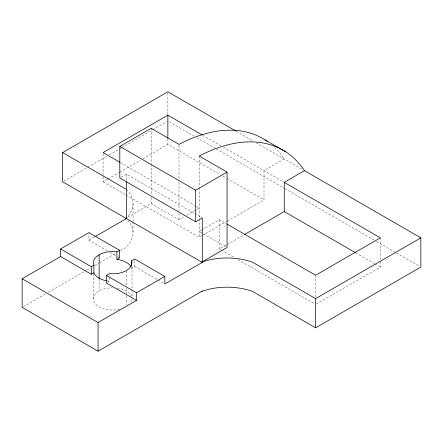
<?xml version="1.0" encoding="UTF-8"?>
<svg xmlns="http://www.w3.org/2000/svg" width="443" height="443" viewBox="0 0 443 443"><rect width="100%" height="100%" fill="white"/><g stroke="black" fill="none" stroke-linecap="round" stroke-linejoin="round"><path stroke-width="0.33" stroke-dasharray="2.21 1.66" d="M107.228 250.755L88.938 240.195L88.938 233.982M107.433 282.39L109.515 281.189L109.515 274.97M131.549 267.799L131.649 268.408L134.727 266.631L134.727 260.418M63.825 181.082L87.144 167.62M87.742 167.271L106.874 156.224M109.266 154.845L118.835 149.319M119.433 148.975L121.227 147.94M121.825 147.597L152.32 129.987M152.918 129.644L167.271 121.36M103.103 177.017L103.103 181.774L107.261 179.371M107.859 179.027L119.145 172.51M119.743 172.166L140.536 160.161M142.912 158.788L167.869 144.379L220.415 174.719M120.994 177.283L126.377 174.177L202.274 217.995M127.562 217.314L151.168 203.68L179 219.745L184.354 216.655M88.938 240.195L94.298 237.099M23.341 306.694L45.994 293.615M48.381 292.242L85.931 270.557M86.529 270.213L90.106 268.148M94.874 265.396L99.049 262.987M99.642 262.644L116.337 253.003M120.507 250.594L125.873 247.499A48.298 27.887 0 0 0 128.021 220.525M186.736 215.281L196.26 209.783M196.858 209.439L199.239 208.06L195.656 205.995M201.62 230.055L199.239 231.434L202.789 233.483M202.213 229.712L219.479 219.745L226.639 223.881M126.393 195.219L199.239 237.276L201.615 235.903M202.207 235.56L226.567 221.494M227.165 221.151L264 199.882L264 170.671L284.24 158.987A178.889 103.28 -60 0 0 274.627 147.375M219.479 219.745L219.479 248.96L226.606 244.841M227.198 244.497L243.838 234.895M316.202 304.12L380.371 267.068L380.371 260.955M107.029 280.945L109.515 281.189M236.496 131.421L253.208 141.068M256.192 142.796L302.691 169.641M202.501 135.165L221.007 145.852M223.399 147.231L284.24 182.355M169.065 121.703L194.184 136.206M196.576 137.585L215.713 148.638M216.311 148.981L284.489 188.341M285.087 188.69L374.202 240.139M376.594 241.518L395.732 252.565M396.33 252.914L419.654 266.381M222.801 176.098L226.384 178.164M226.982 178.512L264 199.882M355.89 252.936L374.401 263.624M375 263.967L380.371 267.068M120.418 162.559L195.058 205.652M203.381 233.826L225.88 246.812M103.103 181.774L125.795 194.87M219.479 248.96L220.669 249.647M221.267 249.99L234.402 257.577M237.985 259.648L314.414 303.771M110.18 252.46L117.262 256.547M117.849 256.89L119.621 257.909M134.727 266.631L157.16 279.583M157.747 279.921L163.65 283.332M380.371 237.858L380.371 260.279M315.61 275.247L315.61 297.668M199.239 156.063L199.239 187.179M199.239 187.871L199.239 237.276M179 145.071L179 179.642M179 182.411L179 210.757M179 213.526L179 219.745M167.869 93.157L167.869 114.898M167.869 138.947L167.869 144.379M151.168 128.315L151.168 163.578M151.168 164.27L151.168 194.693M151.168 197.456L151.168 203.68M133.027 203.68L133.027 221.345M133.027 222.021L133.027 232.891M132.025 266.52L132.025 289.074M132.025 289.755L132.025 296.589M126.377 174.177L126.377 180.34M126.321 271.227L126.321 285.58M126.321 288.31L126.321 295.149M126.321 295.83L126.321 304.718M103.103 153.92L103.103 176.336M99.116 278.752L99.116 291.057M93.412 273.896L93.412 298.499M132.025 299.324A19.32 11.153 0 0 1 131.183 302.192M119.787 309.292A19.32 11.153 0 0 1 97.848 306.03A19.32 11.153 0 0 1 96.352 292.978L99.57 290.735A19.32 11.153 0 0 1 112.173 287.762M117.19 288.061A19.32 11.153 0 0 1 131.549 296.422M126.333 189.515A48.298 27.887 0 0 1 127.202 216.954"/><path stroke-width="0.66" d="M202.274 291.023L98.047 351.199L22.15 307.381L22.15 278.752L60.602 256.552L60.602 248.96L88.938 232.603L119.621 250.317L119.621 257.909L116.908 259.476L116.908 251.884L119.621 250.317M116.908 251.884L113.43 251.541A19.32 11.153 0 0 0 99.57 254.515L96.352 256.757A19.32 11.153 0 0 0 93.883 265.174L93.883 272.772L91.286 274.267L91.286 266.675L60.602 248.96M164.829 276.415L134.727 259.039L131.649 260.811C133.044 265.141 129.389 268.951 125.862 270.861A19.32 11.153 0 0 1 112.001 273.835L109.515 273.591L106.392 275.396L106.392 282.988L136.499 300.371L136.499 292.779L164.829 276.415L164.829 284.013L202.274 262.394L202.274 217.995L195.695 221.793L119.804 177.975L119.804 146.423L151.168 128.315L179 144.379A178.889 103.28 -60 0 1 267.434 141.444M131.649 265.645L131.649 260.811M195.695 221.793L195.695 190.241L119.804 146.423M125.873 218.87L125.873 218.288L62.629 181.774L62.629 152.558L167.869 91.801L235.903 131.078M201.903 134.822L167.869 115.169L103.103 152.558L119.826 162.216M125.873 218.288L126.377 217.995M94.896 236.756L126.377 218.576L202.274 262.394M195.695 190.241L227.065 172.133L227.065 247.499L201.77 262.106L201.77 262.688M91.286 266.675L93.883 265.174M355.297 252.593L284.24 211.566L284.24 182.355L304.479 170.671L420.85 237.858L420.85 267.068L315.61 327.831L252.366 291.317A48.298 27.887 0 0 0 201.77 291.317M244.431 234.552L284.24 211.566M22.15 278.752L98.047 322.57L136.499 300.371M201.77 262.106A48.298 27.887 0 0 1 252.366 262.106L315.61 298.621L420.85 237.858M116.908 259.476L118.403 259.626A19.32 11.153 0 0 1 131.001 266.675M265.18 139.933L285.419 151.617M284.24 182.355L380.371 237.858L315.61 275.247L227.237 224.23M227.065 172.133L199.239 156.063A178.889 103.28 -60 0 1 304.479 170.671M62.629 152.558L125.873 189.072M106.392 275.396L136.499 292.779M60.602 256.552L91.286 274.267M315.61 298.621L315.61 327.831M167.869 115.169L167.869 138.266M126.377 181.708L126.377 218.576M99.116 254.836L99.116 278.752M98.047 322.57L98.047 351.199M106.348 280.812A19.32 11.153 0 0 1 93.883 272.772"/></g></svg>
